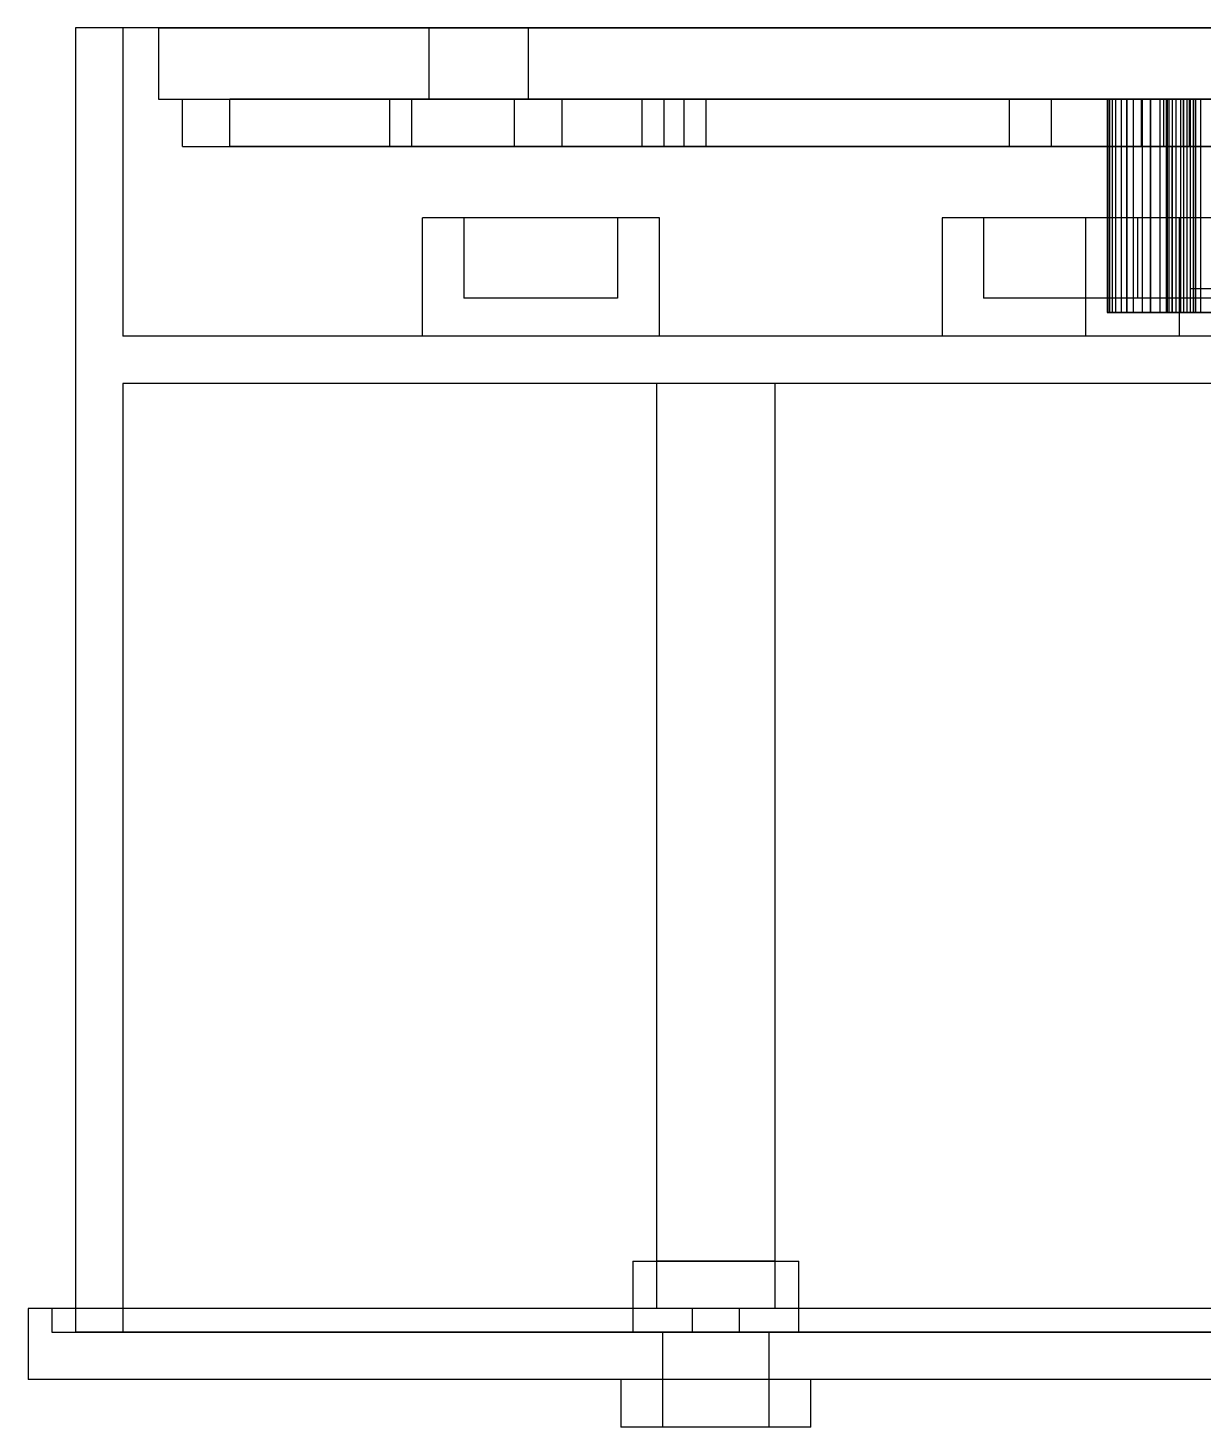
# Model space of a CAD drawing. Header units: millimetres. Extents: x 0 to 420, y 0 to 297.
# Drawn here: x 295.95 to 320.72, y 131.05 to 160.55 of the extents above; entities that cross this region are included whole.
import ezdxf

# ---------------------------------------------------------------- set-up
doc = ezdxf.new("R2010")
doc.units = ezdxf.units.MM

msp = doc.modelspace()

# ---------------------------------------------------------------- linework, layer by layer
at = {"color": 7, "linetype": 'Continuous', "lineweight": 25}
for p, q in [((296.949, 160.555), (296.949, 133.055)), ((366.448, 160.555), (296.949, 160.555)), ((297.949, 160.555), (297.949, 154.055)), ((365.448, 160.555), (297.949, 160.555)), ((298.699, 160.555), (298.699, 159.055)), ((298.703, 160.555), (364.697, 160.555)), ((304.397, 160.555), (304.397, 159.055)), ((304.407, 160.555), (306.497, 160.555)), ((306.497, 159.055), (306.497, 160.555)), ((298.703, 159.055), (364.697, 159.055)), ((299.199, 159.055), (299.199, 158.055)), ((299.208, 159.055), (364.19, 159.055)), ((300.199, 159.055), (300.199, 158.055)), ((316.631, 159.055), (300.205, 159.055)), ((303.572, 159.055), (303.572, 158.055)), ((308.887, 159.055), (303.572, 159.055)), ((304.036, 159.055), (304.036, 158.055)), ((345.881, 159.055), (304.036, 159.055)), ((304.036, 159.055), (309.351, 159.055)), ((304.397, 159.055), (306.488, 159.055)), ((306.199, 159.055), (306.199, 158.055)), ((319.417, 159.055), (306.207, 159.055)), ((307.199, 159.055), (307.199, 158.055)), ((319.882, 159.055), (307.2, 159.055)), ((308.887, 159.055), (308.887, 158.055)), ((309.351, 159.055), (343.094, 159.055)), ((309.351, 159.055), (309.351, 158.055)), ((321.06, 159.055), (309.773, 159.055)), ((309.773, 159.055), (309.773, 158.055)), ((310.237, 159.055), (310.237, 158.055)), ((342.63, 159.055), (310.237, 159.055)), ((310.237, 159.055), (320.426, 159.055)), ((316.631, 159.055), (319.417, 159.055)), ((316.631, 159.055), (316.631, 158.055)), ((317.517, 159.055), (359.361, 159.055)), ((317.517, 159.055), (317.517, 158.055)), ((320.303, 159.055), (317.517, 159.055)), ((318.699, 159.055), (318.699, 154.555)), ((318.709, 159.055), (318.699, 159.055)), ((318.699, 159.055), (319.941, 159.055)), ((318.709, 159.055), (318.709, 154.555)), ((319.961, 159.055), (318.709, 159.055)), ((318.747, 159.055), (318.8, 159.055)), ((318.747, 159.055), (318.747, 154.555)), ((319.962, 159.055), (318.747, 159.055)), ((318.8, 159.055), (318.8, 154.555)), ((318.8, 159.055), (320.067, 159.055)), ((318.802, 159.055), (318.802, 154.555)), ((318.875, 159.055), (318.802, 159.055)), ((318.802, 159.055), (320, 159.055)), ((318.875, 159.055), (318.875, 154.555)), ((320.145, 159.055), (318.875, 159.055)), ((318.991, 159.055), (318.991, 154.555)), ((318.991, 159.055), (319.106, 159.055)), ((320.148, 159.055), (318.991, 159.055)), ((319.106, 159.055), (319.106, 154.555)), ((319.106, 159.055), (320.377, 159.055)), ((319.109, 159.055), (319.109, 154.555)), ((319.243, 159.055), (319.109, 159.055)), ((319.109, 159.055), (320.244, 159.055)), ((319.243, 159.055), (319.243, 154.555)), ((320.512, 159.055), (319.243, 159.055)), ((319.417, 159.055), (319.417, 158.055)), ((319.434, 159.055), (319.434, 154.555)), ((319.434, 159.055), (319.609, 159.055)), ((320.516, 159.055), (319.434, 159.055)), ((319.609, 154.555), (319.609, 159.055)), ((319.609, 159.055), (320.865, 159.055)), ((319.614, 159.055), (319.614, 154.555)), ((319.808, 159.055), (319.614, 159.055)), ((319.614, 159.055), (320.668, 159.055)), ((319.808, 159.055), (319.808, 154.555)), ((321.055, 159.055), (319.808, 159.055)), ((319.882, 159.055), (325.341, 159.055)), ((319.882, 159.055), (319.882, 158.055)), ((319.941, 159.055), (319.962, 159.055)), ((319.941, 159.055), (319.941, 154.555)), ((320, 159.055), (319.961, 159.055)), ((319.961, 159.055), (319.961, 154.555)), ((319.962, 159.055), (319.962, 154.555)), ((320, 159.055), (320, 154.555)), ((320.067, 159.055), (320.148, 159.055)), ((320.067, 159.055), (320.067, 154.555)), ((320.244, 159.055), (320.145, 159.055)), ((320.145, 159.055), (320.145, 154.555)), ((320.148, 159.055), (320.148, 154.555)), ((320.244, 159.055), (320.244, 154.555)), ((320.303, 159.055), (320.303, 158.055)), ((354.046, 159.055), (320.303, 159.055)), ((320.304, 159.055), (321.524, 159.055)), ((320.426, 159.055), (320.304, 159.055)), ((320.304, 159.055), (320.304, 158.055)), ((320.31, 159.055), (320.31, 154.555)), ((320.56, 159.055), (320.31, 159.055)), ((320.31, 159.055), (321.266, 159.055)), ((320.377, 159.055), (320.516, 159.055)), ((320.377, 159.055), (320.377, 154.555)), ((320.426, 159.055), (320.426, 158.055)), ((320.449, 159.055), (320.449, 154.555)), ((326.037, 159.055), (320.453, 159.055)), ((320.668, 159.055), (320.512, 159.055)), ((320.512, 159.055), (320.512, 154.555)), ((320.516, 159.055), (320.516, 154.555)), ((320.56, 159.055), (320.56, 154.555)), ((321.765, 159.055), (320.56, 159.055)), ((320.668, 159.055), (320.668, 154.555)), ((299.208, 158.055), (364.19, 158.055)), ((316.631, 158.055), (300.205, 158.055)), ((308.887, 158.055), (303.572, 158.055)), ((304.036, 158.055), (309.351, 158.055)), ((345.881, 158.055), (304.036, 158.055)), ((319.417, 158.055), (306.207, 158.055)), ((319.882, 158.055), (307.2, 158.055)), ((309.351, 158.055), (343.094, 158.055)), ((321.06, 158.055), (309.773, 158.055)), ((310.237, 158.055), (320.426, 158.055)), ((342.63, 158.055), (310.237, 158.055)), ((316.631, 158.055), (319.417, 158.055)), ((320.303, 158.055), (317.517, 158.055)), ((317.517, 158.055), (359.361, 158.055)), ((319.882, 158.055), (325.341, 158.055)), ((320.071, 158.055), (321.06, 158.055)), ((320.304, 158.055), (320.071, 158.055)), ((320.071, 154.555), (320.071, 158.055)), ((354.046, 158.055), (320.303, 158.055)), ((320.426, 158.055), (320.304, 158.055)), ((320.304, 158.055), (320.304, 154.555)), ((320.449, 158.055), (320.449, 155.055)), ((342.948, 158.055), (320.449, 158.055)), ((304.26, 156.555), (304.26, 154.055)), ((309.258, 156.555), (304.262, 156.555)), ((305.135, 156.555), (305.135, 154.855)), ((308.376, 156.555), (305.135, 156.555)), ((308.385, 154.855), (308.385, 156.555)), ((309.26, 154.055), (309.26, 156.555)), ((315.219, 156.555), (315.219, 154.055)), ((320.217, 156.555), (315.221, 156.555)), ((316.094, 156.555), (316.094, 154.855)), ((319.335, 156.555), (316.094, 156.555)), ((318.239, 156.555), (318.239, 154.055)), ((323.238, 156.555), (318.241, 156.555)), ((319.114, 156.555), (319.114, 154.855)), ((322.356, 156.555), (319.115, 156.555)), ((319.344, 154.855), (319.344, 156.555)), ((320.219, 154.055), (320.219, 156.555)), ((342.948, 155.055), (320.449, 155.055)), ((308.376, 154.855), (305.135, 154.855)), ((319.335, 154.855), (316.094, 154.855)), ((322.356, 154.855), (319.115, 154.855)), ((318.699, 154.555), (319.941, 154.555)), ((318.699, 154.555), (318.709, 154.555)), ((319.961, 154.555), (318.709, 154.555)), ((318.8, 154.555), (318.747, 154.555)), ((319.962, 154.555), (318.747, 154.555)), ((318.8, 154.555), (320.067, 154.555)), ((318.802, 154.555), (320, 154.555)), ((318.802, 154.555), (318.875, 154.555)), ((320.145, 154.555), (318.875, 154.555)), ((319.106, 154.555), (318.991, 154.555)), ((320.148, 154.555), (318.991, 154.555)), ((319.106, 154.555), (320.377, 154.555)), ((319.109, 154.555), (320.244, 154.555)), ((319.109, 154.555), (319.243, 154.555)), ((320.512, 154.555), (319.243, 154.555)), ((319.609, 154.555), (319.434, 154.555)), ((320.516, 154.555), (319.434, 154.555)), ((320.865, 154.555), (319.609, 154.555)), ((319.614, 154.555), (320.668, 154.555)), ((319.614, 154.555), (319.808, 154.555)), ((321.055, 154.555), (319.808, 154.555)), ((319.941, 154.555), (319.962, 154.555)), ((320, 154.555), (319.961, 154.555)), ((320.067, 154.555), (320.148, 154.555)), ((320.304, 154.555), (320.071, 154.555)), ((320.071, 154.555), (321.06, 154.555)), ((320.244, 154.555), (320.145, 154.555)), ((320.304, 154.555), (321.524, 154.555)), ((320.31, 154.555), (321.266, 154.555)), ((320.31, 154.555), (320.56, 154.555)), ((320.377, 154.555), (320.516, 154.555)), ((320.45, 154.555), (342.948, 154.555)), ((320.668, 154.555), (320.512, 154.555)), ((321.765, 154.555), (320.56, 154.555)), ((365.448, 154.055), (297.949, 154.055)), ((309.258, 154.055), (304.262, 154.055)), ((320.217, 154.055), (315.221, 154.055)), ((323.238, 154.055), (318.241, 154.055)), ((297.949, 153.055), (297.949, 133.055)), ((365.448, 153.055), (297.949, 153.055)), ((309.199, 153.055), (309.199, 134.555)), ((309.199, 153.055), (309.199, 134.555)), ((311.696, 153.055), (309.202, 153.055)), ((311.696, 153.055), (309.202, 153.055)), ((311.699, 134.555), (311.699, 153.055)), ((311.699, 134.555), (311.699, 153.055)), ((308.699, 134.555), (308.699, 133.055)), ((308.699, 134.555), (308.699, 133.055)), ((308.699, 134.555), (312.199, 134.555)), ((308.699, 134.555), (312.199, 134.555)), ((309.199, 134.555), (309.199, 133.555)), ((309.199, 134.555), (309.199, 133.555)), ((311.699, 134.555), (309.199, 134.555)), ((311.699, 134.555), (309.199, 134.555)), ((311.699, 133.555), (311.699, 134.555)), ((311.699, 133.555), (311.699, 134.555)), ((312.199, 133.055), (312.199, 134.555)), ((312.199, 133.055), (312.199, 134.555)), ((295.949, 133.555), (295.949, 132.055)), ((367.449, 133.555), (295.949, 133.555)), ((296.449, 133.555), (296.449, 133.055)), ((366.948, 133.555), (296.449, 133.555)), ((311.699, 133.555), (309.199, 133.555)), ((311.699, 133.555), (309.199, 133.555)), ((309.949, 133.555), (309.949, 133.055)), ((309.949, 133.555), (309.949, 133.055)), ((310.949, 133.555), (309.949, 133.555)), ((310.949, 133.555), (309.949, 133.555)), ((310.949, 133.055), (310.949, 133.555)), ((310.949, 133.055), (310.949, 133.555)), ((296.449, 133.055), (366.948, 133.055)), ((366.448, 133.055), (296.949, 133.055)), ((365.443, 133.055), (297.955, 133.055)), ((312.199, 133.055), (308.699, 133.055)), ((312.199, 133.055), (308.699, 133.055)), ((309.324, 133.055), (309.324, 131.055)), ((309.324, 133.055), (309.324, 131.055)), ((311.574, 133.055), (309.334, 133.055)), ((311.574, 133.055), (309.334, 133.055)), ((310.949, 133.055), (309.949, 133.055)), ((310.949, 133.055), (309.949, 133.055)), ((311.574, 131.055), (311.574, 133.055)), ((311.574, 131.055), (311.574, 133.055)), ((367.449, 132.055), (295.949, 132.055)), ((308.449, 132.055), (308.449, 131.055)), ((308.449, 132.055), (308.449, 131.055)), ((312.449, 132.055), (308.449, 132.055)), ((312.449, 132.055), (308.449, 132.055)), ((312.449, 131.055), (312.449, 132.055)), ((312.449, 131.055), (312.449, 132.055)), ((312.449, 131.055), (308.449, 131.055)), ((312.449, 131.055), (308.449, 131.055)), ((311.574, 131.055), (309.334, 131.055)), ((311.574, 131.055), (309.334, 131.055))]:
    msp.add_line(p, q, dxfattribs=at)

doc.saveas('drawing.dxf')
